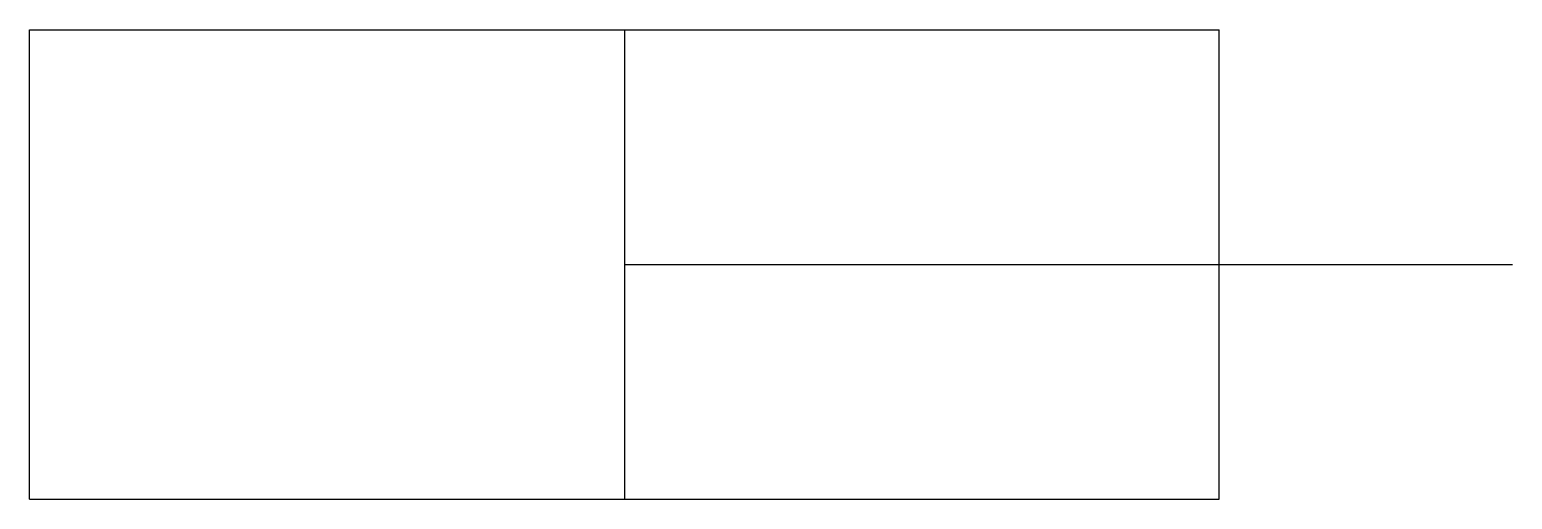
# Model space of a CAD drawing. Header units: metres. Extents: x -21632.2 to -21617, y -12350.9 to -12346.1.
import ezdxf

# ---------------------------------------------------------------- set-up
doc = ezdxf.new("R2010")
doc.units = ezdxf.units.M

msp = doc.modelspace()

# ---------------------------------------------------------------- linework, layer by layer
for p, q in [((-21632.22, -12346.06), (-21620, -12346.06)), ((-21632.22, -12350.88), (-21632.22, -12346.06)), ((-21626.11, -12346.06), (-21626.11, -12350.88)), ((-21620, -12350.88), (-21620, -12346.06)), ((-21626.11, -12348.47), (-21616.99, -12348.47)), ((-21632.22, -12350.88), (-21620, -12350.88))]:
    msp.add_line(p, q)

doc.saveas('drawing.dxf')
